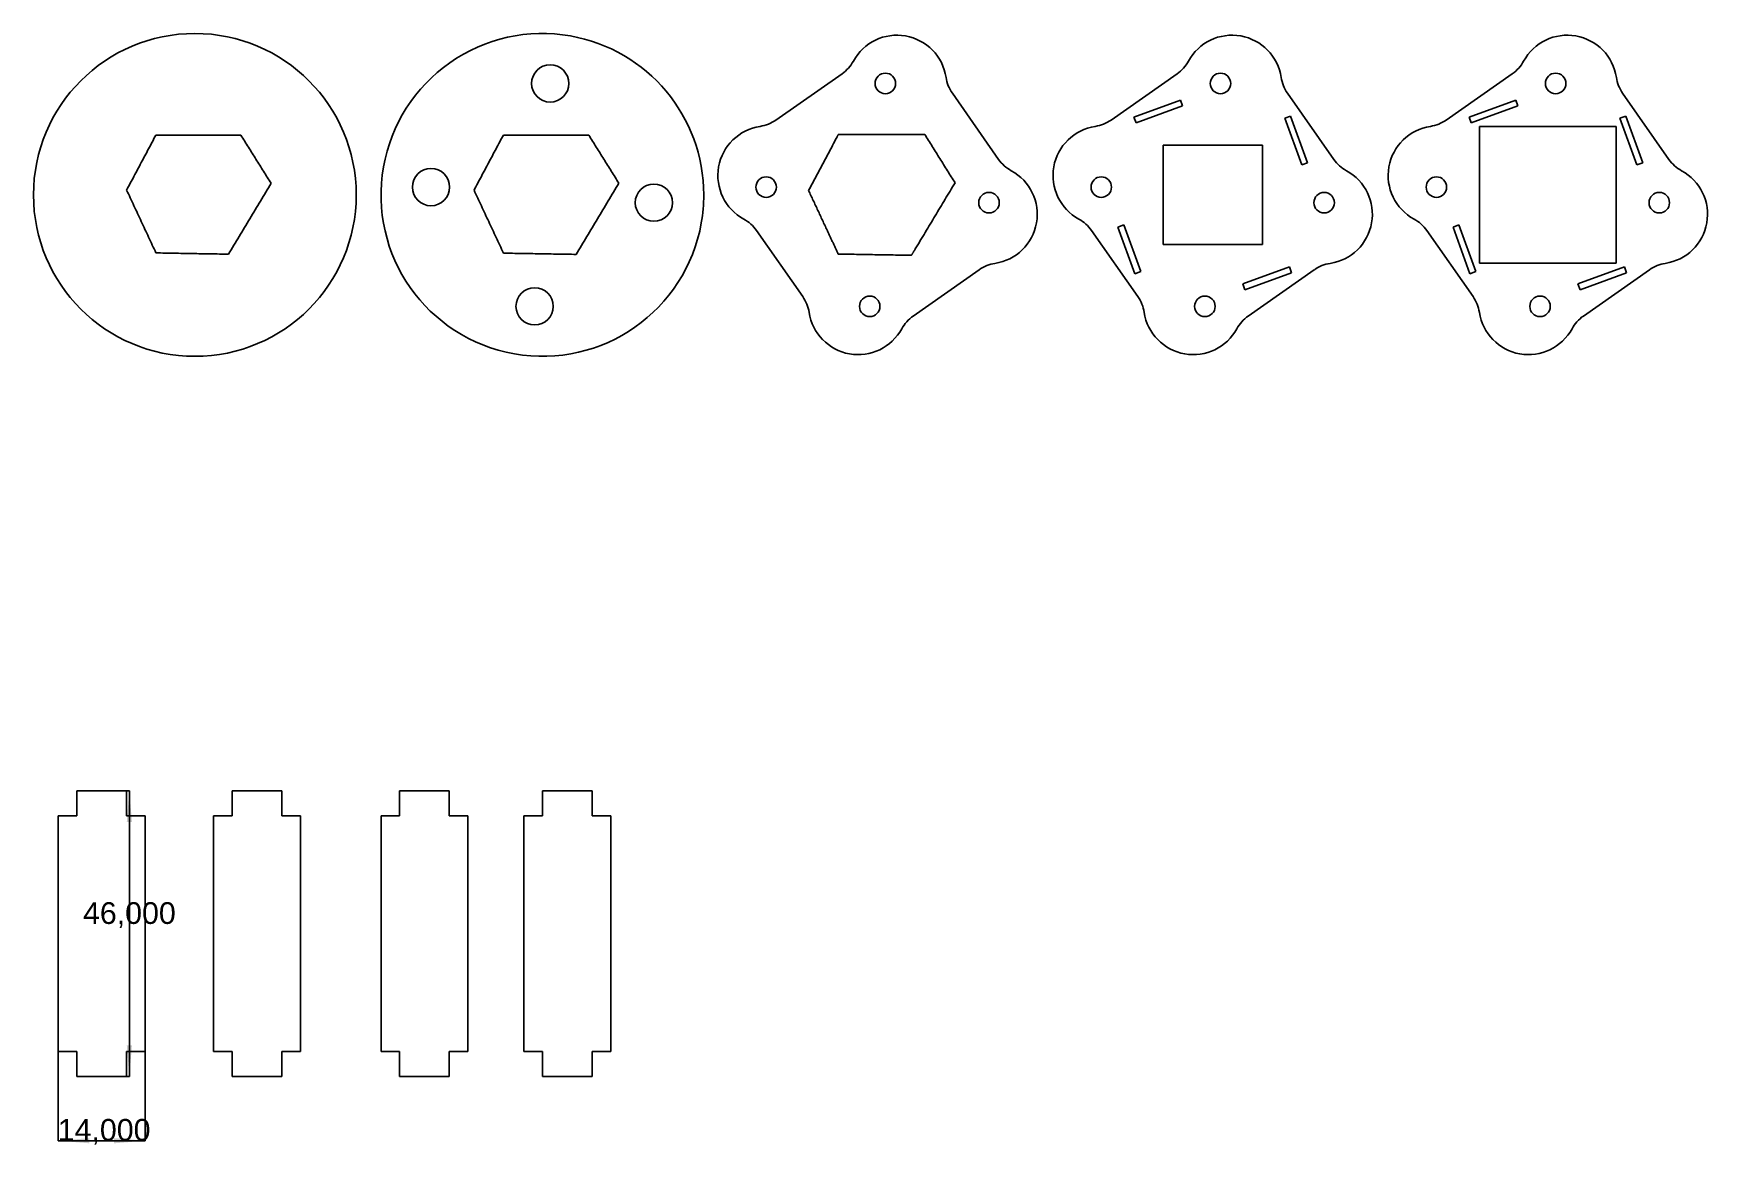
# Model space of a CAD drawing. Extents: x 14 to 284, y 12 to 191.
import ezdxf
from ezdxf.enums import TextEntityAlignment as Align

# ---------------------------------------------------------------- set-up
doc = ezdxf.new("R2010")
doc.units = 0
doc.layers.get('0').update_dxf_attribs({"linetype": 'CONTINUOUS'})
for name, color, linetype in [('Dimension', 7, 'CONTINUOUS'), ('Dimension001', 7, 'CONTINUOUS'), ('View008', 7, 'CONTINUOUS'), ('View009', 7, 'CONTINUOUS'), ('View010', 7, 'CONTINUOUS'), ('View011', 7, 'CONTINUOUS'), ('View013', 7, 'CONTINUOUS'), ('View014', 7, 'CONTINUOUS'), ('View015', 7, 'CONTINUOUS'), ('View016', 7, 'CONTINUOUS'), ('View018', 7, 'CONTINUOUS')]:
    doc.layers.add(name, color=color, linetype=linetype)
doc.styles.get("Standard").update_dxf_attribs({"font": 'arial.ttf'})
doc.dimstyles.get("Standard").update_dxf_attribs({"dimscale": 0, "dimtxt": 2.5, "dimasz": 2.5, "dimexe": 1.25, "dimexo": 0.625, "dimtad": 1, "dimtxsty": 'STANDARD', "dimcen": 2.5, "dimazin": 3, "dimtfac": 1, "dimtmove": 0, "dimatfit": 3})

# ---------------------------------------------------------------- blocks, each defined once
blk = doc.blocks.new('*Dimension')
at = {"color": 0}
for points in [[(29.0347, 64), (29.868, 64), (29.4513, 69)], [(29.0347, 28), (29.868, 28), (29.4513, 23)]]:
    blk.add_solid(points, dxfattribs=at)
at = {"layer": 'Dimension'}
for p, q in [((29.0001, 69), (29.4513, 69)), ((29.4513, 23), (29.4513, 69)), ((29.0001, 23), (29.4513, 23))]:
    blk.add_line(p, q, dxfattribs=at)
blk.add_text('46,000', height=3.5, dxfattribs=at).set_placement((29.4513, 47.5637), align=Align.CENTER)
blk = doc.blocks.new('*Dimension001')
at = {"color": 0}
for points in [[(22.9999, 13.0584), (22.9999, 12.2251), (17.9999, 12.6417)], [(27.0001, 13.0584), (27.0001, 12.2251), (32.0001, 12.6417)]]:
    blk.add_solid(points, dxfattribs=at)
at = {"layer": 'Dimension001'}
for p, q in [((17.9999, 27), (17.9999, 12.6417)), ((32.0001, 27), (32.0001, 12.6417)), ((17.9999, 12.6417), (32.0001, 12.6417))]:
    blk.add_line(p, q, dxfattribs=at)
blk.add_text('14,000', height=3.5, dxfattribs=at).set_placement((25.3806, 12.6417), align=Align.CENTER)

msp = doc.modelspace()

# ---------------------------------------------------------------- linework, layer by layer
at = {"layer": 'View008'}
for p, q in [((144.274, 184.51), (133.625, 177.054)), ((169.51, 170.726), (162.054, 181.375)), ((130.49, 159.274), (137.946, 148.625)), ((155.726, 145.49), (166.375, 152.946))]:
    msp.add_line(p, q, dxfattribs=at)
for centre in [(151.256, 182.956), (132.044, 166.256), (167.956, 163.744), (148.744, 147.044)]:
    msp.add_circle(centre, 1.65, dxfattribs=at)
for centre, radius, start, end in [((153.126, 182.727), 8, 8.58616, 151.414), ((140.832, 189.425), 6, -55, -28.5862), ((166.969, 184.817), 6, -171.414, -145), ((132.273, 168.126), 8, 98.5862, -118.586), ((130.183, 181.969), 6, -81.4138, -55), ((174.425, 174.168), 6, -145, -118.586), ((167.727, 161.874), 8, -81.4138, 61.4138), ((125.575, 155.832), 6, 35, 61.4138), ((169.817, 148.031), 6, 98.5862, 125), ((133.031, 145.183), 6, 8.58616, 35), ((146.874, 147.273), 8, -171.414, -28.5862), ((159.168, 140.575), 6, 125, 151.414)]:
    msp.add_arc(centre, radius, start, end, dxfattribs=at)
for points in [[(143.468, 174.329), (138.888, 165.714)], [(143.694, 174.753), (143.468, 174.329)], [(157.6, 174.753), (143.694, 174.753)], [(162.479, 166.946), (157.6, 174.753)], [(138.888, 165.714), (141.874, 159.31)], [(156.087, 156.307), (162.479, 166.946)], [(141.874, 159.31), (143.663, 155.473)], [(143.663, 155.473), (155.461, 155.267)], [(155.461, 155.267), (156.087, 156.307)]]:
    msp.add_open_spline(points, degree=1, dxfattribs=at)
at = {"layer": 'View009'}
for centre in [(97.2556, 182.956), (78.0438, 166.256), (113.956, 163.744), (94.7444, 147.044)]:
    msp.add_circle(centre, 3, dxfattribs=at)
for start, end in [(80, 170), (0, 80), (170, -100), (-10, 0), (-100, -10)]:
    msp.add_arc((96, 165), 26, start, end, dxfattribs=at)
for points in [[(89.7057, 174.642), (84.9872, 165.768)], [(103.466, 174.642), (89.7057, 174.642)], [(108.312, 166.886), (103.466, 174.642)], [(84.9872, 165.768), (89.7206, 155.617)], [(101.419, 155.413), (108.312, 166.886)], [(89.7206, 155.617), (101.419, 155.413)]]:
    msp.add_open_spline(points, degree=1, dxfattribs=at)
at = {"layer": 'View010'}
for p, q in [((198.274, 184.51), (187.625, 177.054)), ((223.51, 170.726), (216.054, 181.375)), ((191.301, 177.545), (198.818, 180.281)), ((199.16, 179.342), (191.643, 176.605)), ((198.818, 180.281), (199.16, 179.342)), ((191.643, 176.605), (191.301, 177.545)), ((215.605, 177.357), (216.545, 177.699)), ((218.342, 169.84), (215.605, 177.357)), ((216.545, 177.699), (219.281, 170.182)), ((196, 157), (196, 173)), ((196, 173), (212, 173)), ((212, 173), (212, 157)), ((219.281, 170.182), (218.342, 169.84)), ((184.49, 159.274), (191.946, 148.625)), ((188.719, 159.818), (189.658, 160.16)), ((191.455, 152.301), (188.719, 159.818)), ((189.658, 160.16), (192.395, 152.643)), ((212, 157), (196, 157)), ((192.395, 152.643), (191.455, 152.301)), ((208.84, 150.658), (216.357, 153.395)), ((216.699, 152.455), (209.182, 149.719)), ((209.726, 145.49), (220.375, 152.946)), ((216.357, 153.395), (216.699, 152.455)), ((209.182, 149.719), (208.84, 150.658))]:
    msp.add_line(p, q, dxfattribs=at)
for centre in [(205.256, 182.956), (186.044, 166.256), (221.956, 163.744), (202.744, 147.044)]:
    msp.add_circle(centre, 1.65, dxfattribs=at)
for centre, radius, start, end in [((207.126, 182.727), 8, 8.58616, 151.414), ((194.832, 189.425), 6, -55, -28.5862), ((220.969, 184.817), 6, -171.414, -145), ((186.273, 168.126), 8, 98.5862, -118.586), ((184.183, 181.969), 6, -81.4138, -55), ((228.425, 174.168), 6, -145, -118.586), ((221.727, 161.874), 8, -81.4138, 61.4138), ((179.575, 155.832), 6, 35, 61.4138), ((223.817, 148.031), 6, 98.5862, 125), ((187.031, 145.183), 6, 8.58616, 35), ((200.874, 147.273), 8, -171.414, -28.5862), ((213.168, 140.575), 6, 125, 151.414)]:
    msp.add_arc(centre, radius, start, end, dxfattribs=at)
at = {"layer": 'View011'}
for p, q in [((21.0001, 69), (20.9999, 69)), ((20.9999, 69), (20.9999, 65)), ((29.0001, 69), (21.0001, 69)), ((21.0001, 69), (21.0001, 65)), ((29.0001, 69), (29.0001, 65)), ((18.0001, 65), (17.9999, 65)), ((17.9999, 27), (17.9999, 65)), ((18.0001, 65), (21.0001, 65)), ((18.0001, 65), (18.0001, 27)), ((32.0001, 65), (29.0001, 65)), ((32.0001, 65), (32.0001, 27)), ((18.0001, 27), (17.9999, 27)), ((18.0001, 27), (21.0001, 27)), ((20.9999, 23), (20.9999, 27)), ((21.0001, 23), (21.0001, 27)), ((32.0001, 27), (29.0001, 27)), ((29.0001, 23), (29.0001, 27)), ((21.0001, 23), (20.9999, 23)), ((29.0001, 23), (21.0001, 23))]:
    msp.add_line(p, q, dxfattribs=at)
at = {"layer": 'View013'}
for p, q in [((46.0001, 69), (45.9999, 69)), ((45.9999, 69), (45.9999, 65)), ((54.0001, 69), (46.0001, 69)), ((46.0001, 69), (46.0001, 65)), ((54.0001, 69), (54.0001, 65)), ((43.0001, 65), (42.9999, 65)), ((42.9999, 27), (42.9999, 65)), ((43.0001, 65), (46.0001, 65)), ((43.0001, 65), (43.0001, 27)), ((57.0001, 65), (54.0001, 65)), ((57.0001, 65), (57.0001, 27)), ((43.0001, 27), (42.9999, 27)), ((43.0001, 27), (46.0001, 27)), ((45.9999, 23), (45.9999, 27)), ((46.0001, 23), (46.0001, 27)), ((57.0001, 27), (54.0001, 27)), ((54.0001, 23), (54.0001, 27)), ((46.0001, 23), (45.9999, 23)), ((54.0001, 23), (46.0001, 23))]:
    msp.add_line(p, q, dxfattribs=at)
at = {"layer": 'View014'}
for p, q in [((73.0001, 69), (72.9999, 69)), ((72.9999, 69), (72.9999, 65)), ((81.0001, 69), (73.0001, 69)), ((73.0001, 69), (73.0001, 65)), ((81.0001, 69), (81.0001, 65)), ((70.0001, 65), (69.9999, 65)), ((69.9999, 27), (69.9999, 65)), ((70.0001, 65), (73.0001, 65)), ((70.0001, 65), (70.0001, 27)), ((84.0001, 65), (81.0001, 65)), ((84.0001, 65), (84.0001, 27)), ((70.0001, 27), (69.9999, 27)), ((70.0001, 27), (73.0001, 27)), ((72.9999, 23), (72.9999, 27)), ((73.0001, 23), (73.0001, 27)), ((84.0001, 27), (81.0001, 27)), ((81.0001, 23), (81.0001, 27)), ((73.0001, 23), (72.9999, 23)), ((81.0001, 23), (73.0001, 23))]:
    msp.add_line(p, q, dxfattribs=at)
at = {"layer": 'View015'}
for p, q in [((96.0001, 69), (95.9999, 69)), ((95.9999, 69), (95.9999, 65)), ((104, 69), (96.0001, 69)), ((96.0001, 69), (96.0001, 65)), ((104, 69), (104, 65)), ((93.0001, 65), (92.9999, 65)), ((92.9999, 27), (92.9999, 65)), ((93.0001, 65), (96.0001, 65)), ((93.0001, 65), (93.0001, 27)), ((107, 65), (104, 65)), ((107, 65), (107, 27)), ((93.0001, 27), (92.9999, 27)), ((93.0001, 27), (96.0001, 27)), ((95.9999, 23), (95.9999, 27)), ((96.0001, 23), (96.0001, 27)), ((107, 27), (104, 27)), ((104, 23), (104, 27)), ((96.0001, 23), (95.9999, 23)), ((104, 23), (96.0001, 23))]:
    msp.add_line(p, q, dxfattribs=at)
at = {"layer": 'View016'}
for p, q in [((252.274, 184.51), (241.625, 177.054)), ((277.51, 170.726), (270.054, 181.375)), ((245.301, 177.545), (252.818, 180.281)), ((253.16, 179.342), (245.643, 176.605)), ((252.818, 180.281), (253.16, 179.342)), ((245.643, 176.605), (245.301, 177.545)), ((247, 154), (247, 176)), ((247, 176), (269, 176)), ((269, 176), (269, 154)), ((269.605, 177.357), (270.545, 177.699)), ((272.342, 169.84), (269.605, 177.357)), ((270.545, 177.699), (273.281, 170.182)), ((273.281, 170.182), (272.342, 169.84)), ((238.49, 159.274), (245.946, 148.625)), ((242.719, 159.818), (243.658, 160.16)), ((245.455, 152.301), (242.719, 159.818)), ((243.658, 160.16), (246.395, 152.643)), ((269, 154), (247, 154)), ((246.395, 152.643), (245.455, 152.301)), ((262.84, 150.658), (270.357, 153.395)), ((270.699, 152.455), (263.182, 149.719)), ((263.726, 145.49), (274.375, 152.946)), ((270.357, 153.395), (270.699, 152.455)), ((263.182, 149.719), (262.84, 150.658))]:
    msp.add_line(p, q, dxfattribs=at)
for centre in [(259.256, 182.956), (240.044, 166.256), (275.956, 163.744), (256.744, 147.044)]:
    msp.add_circle(centre, 1.65, dxfattribs=at)
for centre, radius, start, end in [((261.126, 182.727), 8, 8.58616, 151.414), ((248.832, 189.425), 6, -55, -28.5862), ((274.969, 184.817), 6, -171.414, -145), ((240.273, 168.126), 8, 98.5862, -118.586), ((238.183, 181.969), 6, -81.4138, -55), ((282.425, 174.168), 6, -145, -118.586), ((275.727, 161.874), 8, -81.4138, 61.4138), ((233.575, 155.832), 6, 35, 61.4138), ((277.817, 148.031), 6, 98.5862, 125), ((241.031, 145.183), 6, 8.58616, 35), ((254.874, 147.273), 8, -171.414, -28.5862), ((267.168, 140.575), 6, 125, 151.414)]:
    msp.add_arc(centre, radius, start, end, dxfattribs=at)
at = {"layer": 'View018'}
msp.add_circle((40, 165), 26, dxfattribs=at)
for points in [[(33.7088, 174.614), (29.0122, 165.781)], [(47.4321, 174.614), (33.7088, 174.614)], [(52.2707, 166.871), (47.4321, 174.614)], [(29.0122, 165.781), (33.7349, 155.653)], [(45.4082, 155.449), (52.2707, 166.871)], [(33.7349, 155.653), (45.4082, 155.449)]]:
    msp.add_open_spline(points, degree=1, dxfattribs=at)

# ---------------------------------------------------------------- dimensions: what is measured, and where the dimension line sits
at = {"layer": 'Dimension'}
dim = msp.add_aligned_dim(p1=(29.0001, 23), p2=(29.0001, 69), distance=-0.4512, text='46,000', dimstyle='STANDARD', dxfattribs=at)
dim.commit()
dim.dimension.update_dxf_attribs({"geometry": '*Dimension', "text_midpoint": (34.4513, 47.5637)})
at = {"layer": 'Dimension001'}
dim = msp.add_aligned_dim(p1=(17.9999, 27), p2=(32.0001, 27), distance=-14.3583, text='14,000', dimstyle='STANDARD', dxfattribs=at)
dim.commit()
dim.dimension.update_dxf_attribs({"geometry": '*Dimension001', "text_midpoint": (25.3806, 17.6417)})

doc.saveas('drawing.dxf')
